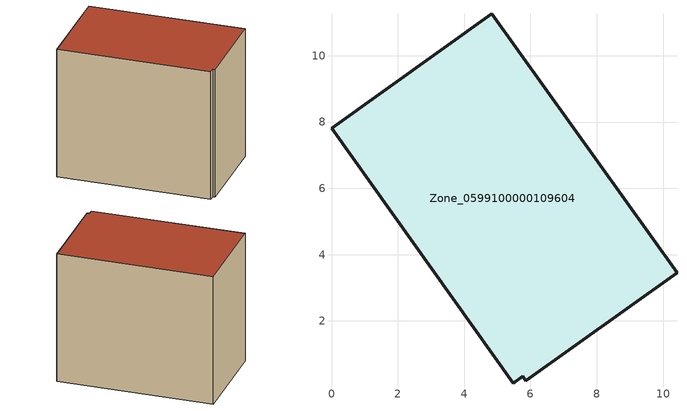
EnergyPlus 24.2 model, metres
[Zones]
Zone_0599100000109604
 floor ground (C_G): 5.49,0.13 0,7.81 4.84,11.26 10.42,3.45 5.86,0.2 5.77,0.33 z0
 wall outside (C_F): 10.42,3.45 4.84,11.26 0,7.81 5.49,0.13 5.77,0.33 5.86,0.2 10.42,3.45 z0:8.31
 roof outside (C_R): 0,7.81 5.49,0.13 5.77,0.33 5.86,0.2 10.42,3.45 4.84,11.26 z8.31
[BUILDING]
Pand.0599100000109604: North Axis=0; Terrain=City; Loads Convergence Tolerance Value=0.04; Temperature Convergence Tolerance Value=0.4; Solar Distribution=FullExterior; Maximum Number of Warmup Days=25; Minimum Number of Warmup Days=1
[Site:Location]
Rotterdam.The.Hague.AP_ZH_NLD Design_Conditions: Latitude=51.96; Longitude=4.45; Time Zone=1; Elevation=-4.5
[SITE:GROUNDTEMPERATURE:BUILDINGSURFACE]
18, 18, 18, 18, 18, 18, 18, 18, 18, 18, 18, 18
[MATERIAL] Thermal Absorptance=0.9; Solar Absorptance=0.7; Visible Absorptance=0.7
Name | Roughness | Thickness | Conductivity | Density | Specific Heat
G.TC.1975-1991 | MediumSmooth | 0.15 | 0.288461 | 540 | 1210
F.TC.1975-1991 | Rough | 0.3 | 0.230769 | 1920 | 840
R.TC.1975-1991 | MediumRough | 0.2 | 0.153846 | 1500 | 1000
[CONSTRUCTION]
C_G: G.TC.1975-1991
C_F: F.TC.1975-1991
C_R: R.TC.1975-1991
[ZONE]
Zone_0599100000109604: Type=1; Multiplier=1; Ceiling Height=Autocalculate; Volume=Autocalculate; Floor Area=autocalculate; Part of Total Floor Area=Yes
[ZONEINFILTRATION:DESIGNFLOWRATE]
Infil_Zone_0599100000109604: Zone or ZoneList or Space or SpaceList=Zone_0599100000109604; Schedule=AlwaysOn; Design Flow Rate Calculation Method=Flow/Area; Flow Rate per Floor Area=0.003; Constant Term Coefficient=1; Temperature Term Coefficient=0; Velocity Term Coefficient=0; Velocity Squared Term Coefficient=0
[HVACTEMPLATE:ZONE:IDEALLOADSAIRSYSTEM]
Zone_0599100000109604: Maximum Heating Supply Air Temperature=50; Minimum Cooling Supply Air Temperature=13; Maximum Heating Supply Air Humidity Ratio=0.0156; Minimum Cooling Supply Air Humidity Ratio=0.0077; Heating Limit=NoLimit; Cooling Limit=NoLimit; Dehumidification Control Type=ConstantSensibleHeatRatio; Cooling Sensible Heat Ratio=0.7; Dehumidification Setpoint=60; Humidification Control Type=None; Humidification Setpoint=30; Outdoor Air Method=None; Outdoor Air Flow Rate per Person=0.00944; Outdoor Air Flow Rate per Zone Floor Area=0; Outdoor Air Flow Rate per Zone=0; Demand Controlled Ventilation Type=None; Outdoor Air Economizer Type=NoEconomizer; Heat Recovery Type=None; Sensible Heat Recovery Effectiveness=0.7; Latent Heat Recovery Effectiveness=0.65
[ZONECONTROL:THERMOSTAT]
ThermostatControl_Zone_0599100000109604: Zone or ZoneList=Zone_0599100000109604; Control Type Schedule=DualSetpointControlType; Control 1=Thermostat_Zone_0599100000109604; Temperature Difference Between Cutout And Setpoint=0
[THERMOSTATSETPOINT:DUALSETPOINT]
Thermostat_Zone_0599100000109604: Heating Setpoint Temperature Schedule=HeatingSetpoint_Zone_0599100000109604; Cooling Setpoint Temperature Schedule=CoolingSetpoint_Zone_0599100000109604
[SCHEDULE:COMPACT]
HeatingSetpoint_Zone_0599100000109604: Through: 12/31, For: AllDays, Until: 24:00, 21
CoolingSetpoint_Zone_0599100000109604: Through: 12/31, For: AllDays, Until: 24:00, 24
DualSetpointControlType: Through: 12/31, For: AllDays, Until: 24:00, 4
AlwaysOn: Through: 12/31, For: AllDays, Until: 24:00, 1
